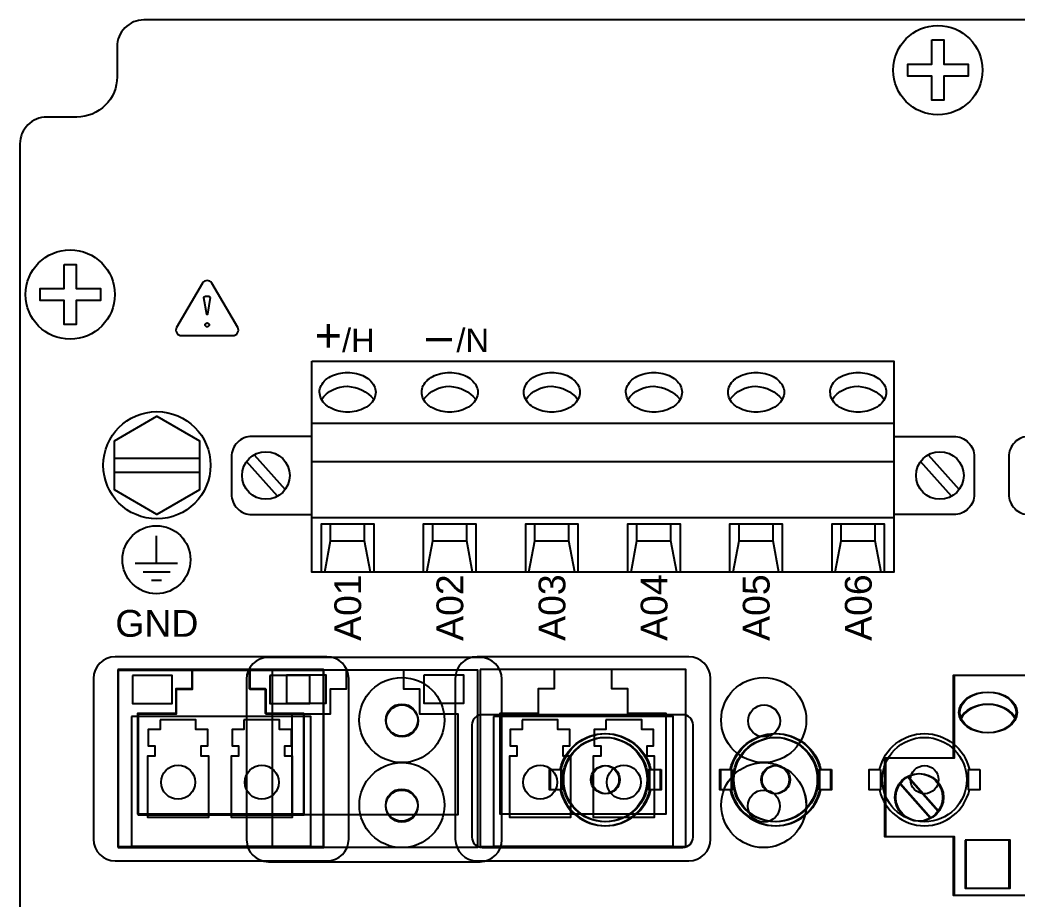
# Model space of a CAD drawing. Extents: x 0.5 to 23.7, y 0.2 to 17.2.
# Drawn here: x 17 to 19.929, y 6.572 to 9.155 of the extents above; entities that cross this region are included whole.
import ezdxf

# ---------------------------------------------------------------- set-up
doc = ezdxf.new("R2010")
doc.units = 0
doc.header["$MEASUREMENT"] = 0
for name, color, linetype in [('5_01__0-__NO_ETH__EIA-232', 7, 'CONTINUOUS'), ('5_02__1-__NO_ETH__EIA-485', 7, 'CONTINUOUS'), ('5_03__2-___1__10-100BASE-T', 7, 'CONTINUOUS'), ('5_04__3-___1__10-100BASE-T', 7, 'CONTINUOUS'), ('5_05__4-___1__100BASE-FX_M', 7, 'CONTINUOUS'), ('5_06__6-___2__10-100BASE-T', 7, 'CONTINUOUS'), ('5_07__8-___2__100BASE-FX_M', 7, 'CONTINUOUS'), ('6_00____DWG', 7, 'CONTINUOUS')]:
    doc.layers.add(name, color=color, linetype=linetype)
doc.styles.add('ARIAL', font='arial.ttf')

msp = doc.modelspace()

# ---------------------------------------------------------------- linework, layer by layer
at = {"layer": '5_01__0-__NO_ETH__EIA-232'}
for points in [[(17.2799, 7.2837, 0.414186), (17.2159, 7.2197), (17.216, 6.7479, 0.414175), (17.28, 6.6839), (17.9019, 6.6839, 0.414199), (17.9659, 6.7479), (17.9659, 7.2197, 0.414211), (17.9019, 7.2837, 0)], [(18.3429, 7.2837, 0.414186), (18.2789, 7.2197), (18.279, 6.7479, 0.414175), (18.343, 6.6839), (18.9649, 6.6839, 0.414199), (19.0289, 6.7479), (19.0289, 7.2197, 0.414211), (18.9649, 7.2837, 0)]]:
    msp.add_lwpolyline(points, format="xyb", close=True, dxfattribs=at)
for points in [[(19.5256, 6.9531, -0.796261), (19.7893, 6.9531, 2.141143)], [(19.5255, 6.8928, 0.798274), (19.7894, 6.8928, 0.921909)]]:
    msp.add_lwpolyline(points, format="xyb", dxfattribs=at)
for points in [[(19.5282, 6.9531), (19.5282, 6.8928), (19.4948, 6.8928), (19.4948, 6.9531), (19.5282, 6.9531)], [(19.8199, 6.9531), (19.8199, 6.8928), (19.7865, 6.8928), (19.7865, 6.9531), (19.8199, 6.9531)]]:
    msp.add_lwpolyline(points, dxfattribs=at)
for centre, radius in [((18.122, 7.098), 0.125), ((19.185, 7.098), 0.125), ((19.6575, 6.9228), 0.124), ((18.1221, 6.8481), 0.1249), ((19.1851, 6.8481), 0.1249), ((19.6575, 6.9228), 0.0413)]:
    msp.add_circle(centre, radius, dxfattribs=at)
at = {"layer": '5_02__1-__NO_ETH__EIA-485'}
msp.add_lwpolyline([(17.7297, 7.2816, 0.414186), (17.6657, 7.2176), (17.6658, 6.7458, 0.414175), (17.7298, 6.6818), (18.3517, 6.6818, 0.414199), (18.4157, 6.7458), (18.4157, 7.2176, 0.414211), (18.3517, 7.2816, 0)], format="xyb", close=True, dxfattribs=at)
for points in [[(20.1414, 7.2288), (19.7414, 7.2288), (19.7414, 6.9859), (19.5402, 6.9859), (19.5402, 6.7558), (19.7414, 6.7558), (19.7414, 6.5829), (20.1414, 6.5829), (20.1414, 6.7558), (20.3402, 6.7558), (20.3402, 6.9859), (20.1414, 6.9859), (20.1414, 7.2288)], [(18.5894, 6.9531), (18.5894, 6.8928), (18.556, 6.8928), (18.556, 6.9531), (18.5894, 6.9531)], [(18.881, 6.9531), (18.881, 6.8928), (18.8477, 6.8928), (18.8477, 6.9531), (18.881, 6.9531)], [(19.0894, 6.9531), (19.0894, 6.8928), (19.056, 6.8928), (19.056, 6.9531), (19.0894, 6.9531)], [(19.381, 6.9531), (19.381, 6.8928), (19.3477, 6.8928), (19.3477, 6.9531), (19.381, 6.9531)], [(19.6064, 6.9319), (19.6971, 6.8297)], [(19.5839, 6.9119), (19.6746, 6.8098)], [(19.7766, 6.745), (19.7766, 6.6041), (19.9065, 6.6041), (19.9065, 6.745), (19.7766, 6.745)]]:
    msp.add_lwpolyline(points, dxfattribs=at)
for points in [[(18.5868, 6.9531, -0.796261), (18.8505, 6.9531, 2.141143)], [(19.0868, 6.9531, -0.796261), (19.3505, 6.9531, 2.141143)], [(18.5867, 6.8928, 0.798274), (18.8506, 6.8928, 0.921909)], [(19.0867, 6.8928, 0.798274), (19.3506, 6.8928, 0.921909)]]:
    msp.add_lwpolyline(points, format="xyb", dxfattribs=at)
for centre, radius in [((18.7186, 6.9228), 0.124), ((19.2186, 6.9228), 0.124), ((18.7186, 6.9228), 0.0413), ((19.2186, 6.9228), 0.0413), ((19.6405, 6.8708), 0.07)]:
    msp.add_circle(centre, radius, dxfattribs=at)
msp.add_ellipse((19.8426, 7.1202), major_axis=(0.0839, 0), ratio=0.716586, dxfattribs=at)
msp.add_ellipse((19.8426, 7.0838), major_axis=(0.0839, 0), ratio=0.716586, start_param=0.307595, end_param=2.833998, dxfattribs=at)
at = {"layer": '5_03__2-___1__10-100BASE-T'}
msp.add_lwpolyline([(18.3429, 7.2836, 0.414186), (18.2789, 7.2196), (18.279, 6.7477, 0.414175), (18.343, 6.6838), (18.9649, 6.6838, 0.414199), (19.0289, 6.7478), (19.0289, 7.2196, 0.414211), (18.9649, 7.2836, 0)], format="xyb", close=True, dxfattribs=at)
for points in [[(17.2888, 7.2438), (17.2888, 6.7238), (17.893, 6.7238), (17.893, 7.2438), (17.2888, 7.2438)], [(17.5059, 7.2438), (17.5059, 7.1878), (17.4589, 7.1878), (17.4589, 7.1148), (17.3469, 7.1148), (17.3469, 6.8198), (17.8349, 6.8198), (17.8349, 7.1148), (17.7229, 7.1148), (17.7229, 7.1878), (17.6759, 7.1878), (17.6759, 7.2438)], [(17.3304, 7.2288), (17.3304, 7.1468), (17.4474, 7.1468), (17.4474, 7.2288), (17.3304, 7.2288)], [(17.7344, 7.2288), (17.7344, 7.1468), (17.8514, 7.1468), (17.8514, 7.2288), (17.7344, 7.2288)], [(19.5282, 6.9531), (19.5282, 6.8928), (19.4948, 6.8928), (19.4948, 6.9531), (19.5282, 6.9531)], [(19.8199, 6.9531), (19.8199, 6.8928), (19.7865, 6.8928), (19.7865, 6.9531), (19.8199, 6.9531)]]:
    msp.add_lwpolyline(points, dxfattribs=at)
for points in [[(19.5256, 6.9531, -0.796261), (19.7893, 6.9531, 2.141143)], [(19.5255, 6.8928, 0.798274), (19.7894, 6.8928, 0.921909)]]:
    msp.add_lwpolyline(points, format="xyb", dxfattribs=at)
for centre, radius in [((19.185, 7.098), 0.125), ((18.122, 7.098), 0.047), ((19.6575, 6.9228), 0.124), ((19.185, 6.8481), 0.1249), ((19.6575, 6.9228), 0.0413), ((18.1215, 6.8481), 0.047)]:
    msp.add_circle(centre, radius, dxfattribs=at)
at = {"layer": '5_04__3-___1__10-100BASE-T'}
for points in [[(17.7411, 7.2444), (17.7411, 6.7244), (18.3453, 6.7244), (18.3453, 7.2444), (17.7411, 7.2444)], [(17.9582, 7.2444), (17.9582, 7.1884), (17.9112, 7.1884), (17.9112, 7.1154), (17.7992, 7.1154), (17.7992, 6.8204), (18.2872, 6.8204), (18.2872, 7.1154), (18.1752, 7.1154), (18.1752, 7.1884), (18.1282, 7.1884), (18.1282, 7.2444)], [(17.7827, 7.2294), (17.7827, 7.1474), (17.8997, 7.1474), (17.8997, 7.2294), (17.7827, 7.2294)], [(18.1867, 7.2294), (18.1867, 7.1474), (18.3037, 7.1474), (18.3037, 7.2294), (18.1867, 7.2294)], [(20.1442, 7.2288), (19.7442, 7.2288), (19.7442, 6.9859), (19.543, 6.9859), (19.543, 6.7558), (19.7442, 6.7558), (19.7442, 6.5829), (20.1442, 6.5829), (20.1442, 6.7558), (20.343, 6.7558), (20.343, 6.9859), (20.1442, 6.9859), (20.1442, 7.2288)], [(18.5922, 6.9531), (18.5922, 6.8928), (18.5588, 6.8928), (18.5588, 6.9531), (18.5922, 6.9531)], [(18.8838, 6.9531), (18.8838, 6.8928), (18.8504, 6.8928), (18.8504, 6.9531), (18.8838, 6.9531)], [(19.0922, 6.9531), (19.0922, 6.8928), (19.0588, 6.8928), (19.0588, 6.9531), (19.0922, 6.9531)], [(19.3838, 6.9531), (19.3838, 6.8928), (19.3504, 6.8928), (19.3504, 6.9531), (19.3838, 6.9531)], [(19.6092, 6.9319), (19.6999, 6.8297)], [(19.5867, 6.9119), (19.6774, 6.8098)], [(19.7794, 6.745), (19.7794, 6.6041), (19.9092, 6.6041), (19.9092, 6.745), (19.7794, 6.745)]]:
    msp.add_lwpolyline(points, dxfattribs=at)
for points in [[(18.5896, 6.9531, -0.796261), (18.8533, 6.9531, 2.141143)], [(19.0896, 6.9531, -0.796261), (19.3533, 6.9531, 2.141143)], [(18.5895, 6.8928, 0.798274), (18.8533, 6.8928, 0.921909)], [(19.0895, 6.8928, 0.798274), (19.3533, 6.8928, 0.921909)]]:
    msp.add_lwpolyline(points, format="xyb", dxfattribs=at)
for centre, radius in [((18.7214, 6.9228), 0.124), ((19.2214, 6.9228), 0.124), ((18.7214, 6.9228), 0.0413), ((19.2214, 6.9228), 0.0413), ((19.6433, 6.8708), 0.07)]:
    msp.add_circle(centre, radius, dxfattribs=at)
msp.add_ellipse((19.8454, 7.1202), major_axis=(0.0839, 0), ratio=0.716586, dxfattribs=at)
msp.add_ellipse((19.8454, 7.0838), major_axis=(0.0839, 0), ratio=0.716586, start_param=0.307595, end_param=2.833998, dxfattribs=at)
at = {"layer": '5_05__4-___1__100BASE-FX_M'}
for points in [[(17.3275, 7.1081), (17.3275, 6.7276), (17.855, 6.7276), (17.855, 7.1081), (17.3275, 7.1081)], [(19.5282, 6.9531), (19.5282, 6.8928), (19.4948, 6.8928), (19.4948, 6.9531), (19.5282, 6.9531)], [(19.8199, 6.9531), (19.8199, 6.8928), (19.7865, 6.8928), (19.7865, 6.9531), (19.8199, 6.9531)]]:
    msp.add_lwpolyline(points, dxfattribs=at)
for points in [[(17.412, 7.0981), (17.412, 7.0701), (17.377, 7.0701), (17.377, 7.0221), (17.3965, 7.0221), (17.3965, 6.9921), (17.3745, 6.9921), (17.3745, 6.8121), (17.5545, 6.8121), (17.5545, 6.9921), (17.5325, 6.9921), (17.5325, 7.0221), (17.552, 7.0221), (17.552, 7.0701), (17.517, 7.0701), (17.517, 7.0981)], [(17.658, 7.0981), (17.658, 7.0701), (17.623, 7.0701), (17.623, 7.0221), (17.6425, 7.0221), (17.6425, 6.9921), (17.6205, 6.9921), (17.6205, 6.8121), (17.8006, 6.8121), (17.8006, 6.9921), (17.7786, 6.9921), (17.7786, 7.0221), (17.798, 7.0221), (17.798, 7.0701), (17.763, 7.0701), (17.763, 7.0981)]]:
    msp.add_lwpolyline(points, close=True, dxfattribs=at)
msp.add_lwpolyline([(18.3577, 7.1137, 0.414214), (18.3278, 7.0837), (18.3278, 6.7538, 0.414214), (18.3577, 6.7238), (18.9475, 6.7238, 0.414214), (18.9775, 6.7538), (18.9775, 7.0837, 0.414214), (18.9475, 7.1137)], format="xyb", close=True, dxfattribs=at)
for points in [[(19.5256, 6.9531, -0.796261), (19.7893, 6.9531, 2.141143)], [(19.5255, 6.8928, 0.798274), (19.7894, 6.8928, 0.921909)]]:
    msp.add_lwpolyline(points, format="xyb", dxfattribs=at)
for centre, radius in [((19.185, 7.098), 0.125), ((18.1225, 7.0952), 0.047), ((19.6575, 6.9228), 0.124), ((19.1851, 6.8481), 0.1249), ((17.4645, 6.9151), 0.05), ((17.7105, 6.9151), 0.05), ((19.6575, 6.9228), 0.0413), ((18.122, 6.8452), 0.047)]:
    msp.add_circle(centre, radius, dxfattribs=at)
at = {"layer": '5_06__6-___2__10-100BASE-T'}
for points in [[(17.2877, 7.2461), (17.2877, 6.7261), (17.8919, 6.7261), (17.8919, 7.2461), (17.2877, 7.2461)], [(17.5048, 7.2461), (17.5048, 7.1901), (17.4578, 7.1901), (17.4578, 7.1171), (17.3458, 7.1171), (17.3458, 6.8221), (17.8338, 6.8221), (17.8338, 7.1171), (17.7218, 7.1171), (17.7218, 7.1901), (17.6748, 7.1901), (17.6748, 7.2461)], [(18.3522, 7.2461), (18.3522, 6.7261), (18.9564, 6.7261), (18.9564, 7.2461), (18.3522, 7.2461)], [(18.5693, 7.2461), (18.5693, 7.1901), (18.5223, 7.1901), (18.5223, 7.1171), (18.4103, 7.1171), (18.4103, 6.8221), (18.8983, 6.8221), (18.8983, 7.1171), (18.7863, 7.1171), (18.7863, 7.1901), (18.7393, 7.1901), (18.7393, 7.2461)], [(19.5282, 6.9531), (19.5282, 6.8928), (19.4948, 6.8928), (19.4948, 6.9531), (19.5282, 6.9531)], [(19.8199, 6.9531), (19.8199, 6.8928), (19.7865, 6.8928), (19.7865, 6.9531), (19.8199, 6.9531)]]:
    msp.add_lwpolyline(points, dxfattribs=at)
for points in [[(19.5256, 6.9531, -0.796261), (19.7893, 6.9531, 2.141143)], [(19.5255, 6.8928, 0.798274), (19.7894, 6.8928, 0.921909)]]:
    msp.add_lwpolyline(points, format="xyb", dxfattribs=at)
for centre, radius in [((18.1225, 7.0952), 0.047), ((19.1861, 7.0952), 0.047), ((19.6575, 6.9228), 0.124), ((19.6575, 6.9228), 0.0413), ((18.122, 6.8452), 0.047), ((19.1856, 6.8452), 0.047)]:
    msp.add_circle(centre, radius, dxfattribs=at)
at = {"layer": '5_07__8-___2__100BASE-FX_M'}
for points in [[(17.3275, 7.1081), (17.3275, 6.7276), (17.855, 6.7276), (17.855, 7.1081), (17.3275, 7.1081)], [(18.3912, 7.1081), (18.3912, 6.7276), (18.9187, 6.7276), (18.9187, 7.1081), (18.3912, 7.1081)], [(19.5282, 6.9531), (19.5282, 6.8928), (19.4948, 6.8928), (19.4948, 6.9531), (19.5282, 6.9531)], [(19.8199, 6.9531), (19.8199, 6.8928), (19.7865, 6.8928), (19.7865, 6.9531), (19.8199, 6.9531)]]:
    msp.add_lwpolyline(points, dxfattribs=at)
for points in [[(17.412, 7.0981), (17.412, 7.0701), (17.377, 7.0701), (17.377, 7.0221), (17.3965, 7.0221), (17.3965, 6.9921), (17.3745, 6.9921), (17.3745, 6.8121), (17.5545, 6.8121), (17.5545, 6.9921), (17.5325, 6.9921), (17.5325, 7.0221), (17.552, 7.0221), (17.552, 7.0701), (17.517, 7.0701), (17.517, 7.0981)], [(17.658, 7.0981), (17.658, 7.0701), (17.623, 7.0701), (17.623, 7.0221), (17.6425, 7.0221), (17.6425, 6.9921), (17.6205, 6.9921), (17.6205, 6.8121), (17.8006, 6.8121), (17.8006, 6.9921), (17.7786, 6.9921), (17.7786, 7.0221), (17.798, 7.0221), (17.798, 7.0701), (17.763, 7.0701), (17.763, 7.0981)], [(18.4757, 7.0981), (18.4757, 7.0701), (18.4407, 7.0701), (18.4407, 7.0221), (18.4602, 7.0221), (18.4602, 6.9921), (18.4382, 6.9921), (18.4382, 6.8121), (18.6182, 6.8121), (18.6182, 6.9921), (18.5962, 6.9921), (18.5962, 7.0221), (18.6157, 7.0221), (18.6157, 7.0701), (18.5807, 7.0701), (18.5807, 7.0981)], [(18.7217, 7.0981), (18.7217, 7.0701), (18.6867, 7.0701), (18.6867, 7.0221), (18.7062, 7.0221), (18.7062, 6.9921), (18.6842, 6.9921), (18.6842, 6.8121), (18.8643, 6.8121), (18.8643, 6.9921), (18.8423, 6.9921), (18.8423, 7.0221), (18.8617, 7.0221), (18.8617, 7.0701), (18.8267, 7.0701), (18.8267, 7.0981)]]:
    msp.add_lwpolyline(points, close=True, dxfattribs=at)
for points in [[(19.5256, 6.9531, -0.796261), (19.7893, 6.9531, 2.141143)], [(19.5255, 6.8928, 0.798274), (19.7894, 6.8928, 0.921909)]]:
    msp.add_lwpolyline(points, format="xyb", dxfattribs=at)
for centre, radius in [((18.1225, 7.0952), 0.047), ((19.1861, 7.0952), 0.047), ((19.6575, 6.9228), 0.124), ((17.4645, 6.9151), 0.05), ((17.7105, 6.9151), 0.05), ((18.5282, 6.9151), 0.05), ((18.7742, 6.9151), 0.05), ((19.6575, 6.9228), 0.0413), ((18.122, 6.8452), 0.047), ((19.1856, 6.8452), 0.047)]:
    msp.add_circle(centre, radius, dxfattribs=at)
at = {"layer": '6_00____DWG'}
for points in [[(22.1083, 1.9504), (22.1083, 2.0389, -0.414214), (22.2264, 2.1571), (22.3149, 2.1571, 0.414214), (22.3937, 2.2358), (22.3937, 8.7909, 0.414214), (22.3149, 8.8697), (22.2264, 8.8697, -0.414214), (22.1083, 8.9878), (22.1083, 9.0763, 0.414214), (22.0295, 9.1551), (17.3642, 9.1551, 0.414214), (17.2854, 9.0763), (17.2854, 8.9878, -0.414214), (17.1673, 8.8697), (17.0787, 8.8697, 0.414214), (17, 8.7909), (17, 2.2358, 0.414214), (17.0787, 2.1571), (17.1673, 2.1571, -0.414214), (17.2854, 2.0389), (17.2854, 1.9504, 0.414214), (17.3642, 1.8716), (22.0295, 1.8716, 0.414214)], [(17.5366, 8.3821), (17.4601, 8.2515, 0.555022), (17.4744, 8.2275), (17.6256, 8.2275, 0.555022), (17.64, 8.2515), (17.5635, 8.3821, 0.531445)], [(17.5603, 8.3397, 0.299493), (17.5397, 8.3397), (17.5478, 8.2907), (17.5484, 8.2901), (17.5516, 8.2901), (17.5523, 8.2907), (17.5603, 8.3397)], [(17.8804, 8.0658, -0.203751), (17.9019, 8.1005, -0.133265), (17.949, 8.1185, -0.119641), (18.0019, 8.1123, -0.162293), (18.0382, 8.0844, -0.234436), (18.0426, 8.0467, -0.182264), (18.0133, 8.015, -0.124648), (17.9626, 8.0027, -0.124648), (17.912, 8.015, -0.184228), (17.8827, 8.0467, -0.072555)], [(18.1804, 8.0658, -0.203751), (18.2019, 8.1005, -0.133265), (18.249, 8.1185, -0.119641), (18.3019, 8.1123, -0.162293), (18.3382, 8.0844, -0.234436), (18.3426, 8.0467, -0.182264), (18.3133, 8.015, -0.124648), (18.2626, 8.0027, -0.124648), (18.212, 8.015, -0.184228), (18.1827, 8.0467, -0.072555)], [(18.4804, 8.0658, -0.203751), (18.5019, 8.1005, -0.133265), (18.549, 8.1185, -0.119641), (18.6019, 8.1123, -0.162293), (18.6382, 8.0844, -0.234436), (18.6426, 8.0467, -0.182264), (18.6133, 8.015, -0.124648), (18.5626, 8.0027, -0.124648), (18.512, 8.015, -0.184228), (18.4827, 8.0467, -0.072555)], [(18.7804, 8.0658, -0.203751), (18.8019, 8.1005, -0.133265), (18.849, 8.1185, -0.119641), (18.9019, 8.1123, -0.162293), (18.9382, 8.0844, -0.234436), (18.9426, 8.0467, -0.182264), (18.9133, 8.015, -0.124648), (18.8626, 8.0027, -0.124648), (18.812, 8.015, -0.184228), (18.7827, 8.0467, -0.072555)], [(19.0804, 8.0658, -0.203751), (19.1019, 8.1005, -0.133265), (19.149, 8.1185, -0.119641), (19.2019, 8.1123, -0.162293), (19.2382, 8.0844, -0.234436), (19.2426, 8.0467, -0.182264), (19.2133, 8.015, -0.124648), (19.1626, 8.0027, -0.124648), (19.112, 8.015, -0.184228), (19.0827, 8.0467, -0.072555)], [(19.3804, 8.0658, -0.203751), (19.4019, 8.1005, -0.133265), (19.449, 8.1185, -0.119641), (19.5019, 8.1123, -0.162293), (19.5382, 8.0844, -0.234436), (19.5426, 8.0467, -0.182264), (19.5133, 8.015, -0.124648), (19.4626, 8.0027, -0.124648), (19.412, 8.015, -0.184228), (19.3827, 8.0467, -0.072555)]]:
    msp.add_lwpolyline(points, format="xyb", close=True, dxfattribs=at)
for points in [[(19.6793, 9.0962), (19.7143, 9.0962), (19.7143, 9.0251), (19.7854, 9.0251), (19.7854, 8.9901), (19.7143, 8.9901), (19.7143, 8.919), (19.6793, 8.919), (19.6793, 8.9901), (19.6083, 8.9901), (19.6083, 9.0251), (19.6793, 9.0251)], [(17.1301, 8.4368), (17.1651, 8.4368), (17.1651, 8.3657), (17.2362, 8.3657), (17.2362, 8.3307), (17.1651, 8.3307), (17.1651, 8.2597), (17.1301, 8.2597), (17.1301, 8.3307), (17.0591, 8.3307), (17.0591, 8.3657), (17.1301, 8.3657)], [(17.8576, 8.1525), (19.5676, 8.1525), (19.5676, 7.5325), (17.8576, 7.5325)], [(17.2773, 7.9188), (17.4023, 7.9909), (17.5273, 7.9188), (17.5273, 7.7744), (17.4023, 7.7023), (17.2773, 7.7744)]]:
    msp.add_lwpolyline(points, close=True, dxfattribs=at)
for points in [[(17.8859, 8.0399, -0.246683), (17.9624, 8.0785, -0.217208), (18.0394, 8.04)], [(18.1859, 8.0399, -0.246683), (18.2624, 8.0785, -0.217208), (18.3394, 8.04)], [(18.4859, 8.0399, -0.246683), (18.5624, 8.0785, -0.217208), (18.6394, 8.04)], [(18.7859, 8.0399, -0.246683), (18.8624, 8.0785, -0.217208), (18.9394, 8.04)], [(19.0859, 8.0399, -0.246683), (19.1624, 8.0785, -0.217208), (19.2394, 8.04)], [(19.3859, 8.0399, -0.246683), (19.4624, 8.0785, -0.217208), (19.5394, 8.04)], [(17.8576, 7.9315), (17.6816, 7.9315, 0.414214), (17.6216, 7.8715), (17.6216, 7.7615, 0.414214), (17.6816, 7.7015), (17.8576, 7.7015)], [(19.5676, 7.9315), (19.7436, 7.9315, -0.414214), (19.8036, 7.8715), (19.8036, 7.7615, -0.414214), (19.7436, 7.7015), (19.5676, 7.7015)], [(20.1411, 7.9315), (19.9651, 7.9315, 0.414214), (19.9051, 7.8715), (19.9051, 7.7615, 0.414214), (19.9651, 7.7015), (20.1411, 7.7015)]]:
    msp.add_lwpolyline(points, format="xyb", dxfattribs=at)
for points in [[(19.5676, 7.9695), (17.8576, 7.9695)], [(17.5273, 7.8666), (17.2773, 7.8666)], [(17.7568, 7.7554), (17.666, 7.8577)], [(17.6884, 7.8776), (17.7792, 7.7753)], [(19.5676, 7.8565), (17.8576, 7.8565)], [(19.7368, 7.7554), (19.646, 7.8577)], [(19.6684, 7.8776), (19.7592, 7.7753)], [(17.2773, 7.8266), (17.5273, 7.8266)], [(19.5676, 7.6925), (17.8576, 7.6925)], [(17.8858, 7.5325), (17.8858, 7.6748), (18.0394, 7.6748), (18.0394, 7.5325)], [(17.8953, 7.5325), (17.9126, 7.6244), (17.9126, 7.6748)], [(18.0299, 7.5325), (18.0126, 7.6244), (18.0126, 7.6748)], [(18.1858, 7.5325), (18.1858, 7.6748), (18.3394, 7.6748), (18.3394, 7.5325)], [(18.1953, 7.5325), (18.2126, 7.6244), (18.2126, 7.6748)], [(18.3299, 7.5325), (18.3126, 7.6244), (18.3126, 7.6748)], [(18.4858, 7.5325), (18.4858, 7.6748), (18.6394, 7.6748), (18.6394, 7.5325)], [(18.4953, 7.5325), (18.5126, 7.6244), (18.5126, 7.6748)], [(18.6299, 7.5325), (18.6126, 7.6244), (18.6126, 7.6748)], [(18.7858, 7.5325), (18.7858, 7.6748), (18.9394, 7.6748), (18.9394, 7.5325)], [(18.7953, 7.5325), (18.8126, 7.6244), (18.8126, 7.6748)], [(18.9299, 7.5325), (18.9126, 7.6244), (18.9126, 7.6748)], [(19.0858, 7.5325), (19.0858, 7.6748), (19.2394, 7.6748), (19.2394, 7.5325)], [(19.0953, 7.5325), (19.1126, 7.6244), (19.1126, 7.6748)], [(19.2299, 7.5325), (19.2126, 7.6244), (19.2126, 7.6748)], [(19.3858, 7.5325), (19.3858, 7.6748), (19.5394, 7.6748), (19.5394, 7.5325)], [(19.3953, 7.5325), (19.4126, 7.6244), (19.4126, 7.6748)], [(19.5299, 7.5325), (19.5126, 7.6244), (19.5126, 7.6748)], [(17.401, 7.5589), (17.401, 7.6389)], [(17.9126, 7.6244), (18.0126, 7.6244)], [(18.2126, 7.6244), (18.3126, 7.6244)], [(18.5126, 7.6244), (18.6126, 7.6244)], [(18.8126, 7.6244), (18.9126, 7.6244)], [(19.1126, 7.6244), (19.2126, 7.6244)], [(19.4126, 7.6244), (19.5126, 7.6244)], [(17.3387, 7.5589), (17.4633, 7.5589)], [(17.3621, 7.5339), (17.4409, 7.5339)], [(17.3865, 7.5089), (17.4154, 7.5089)]]:
    msp.add_lwpolyline(points, dxfattribs=at)
for centre, radius in [((19.6968, 9.0076), 0.1312), ((17.1476, 8.3482), 0.1312), ((17.55, 8.2591), 0.0059), ((17.4023, 7.8466), 0.1575), ((17.7226, 7.8165), 0.07), ((19.7026, 7.8165), 0.07), ((17.401, 7.569), 0.1)]:
    msp.add_circle(centre, radius, dxfattribs=at)

# ---------------------------------------------------------------- texts
at = {"layer": '6_00____DWG', "style": 'ARIAL'}
for s, height, p in [('+', 0.0983, (17.866, 8.1793)), ('/H', 0.06883, (17.9463, 8.1793)), ('/N', 0.06883, (18.2822, 8.1793)), ('–', 0.0983, (18.1933, 8.1793)), ('GND', 0.07867, (17.2802, 7.3427))]:
    msp.add_text(s, height=height, dxfattribs=at).set_placement(p)
for s, p in [('A01', (18.0024, 7.3305)), ('A02', (18.3024, 7.3305)), ('A03', (18.6024, 7.3305)), ('A04', (18.9024, 7.3305)), ('A05', (19.2024, 7.3305)), ('A06', (19.5024, 7.3305))]:
    msp.add_text(s, height=0.07867, rotation=90, dxfattribs=at).set_placement(p)

doc.saveas('drawing.dxf')
